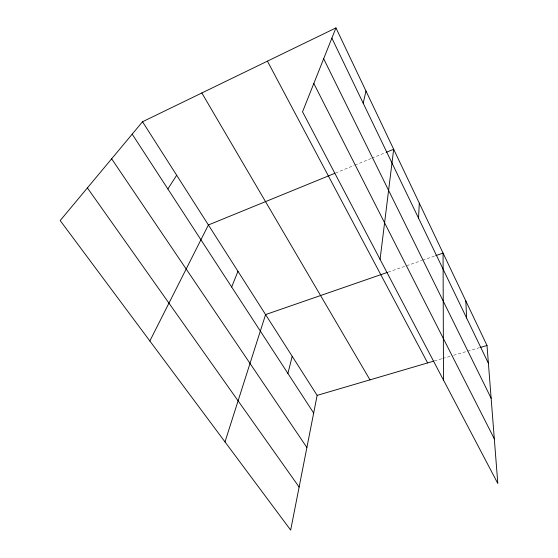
<?xml version="1.0" encoding="UTF-8"?>
<svg xmlns="http://www.w3.org/2000/svg" width="558" height="558" viewBox="0 0 558 558"><rect width="100%" height="100%" fill="white"/><g stroke="black" fill="none" stroke-linecap="round" stroke-linejoin="round"><path stroke-width="0.42" stroke-dasharray="2.79 2.09" d="M335.63 172.98L354.177 165.405M354.979 165.077L371.105 158.493M371.914 158.158L385.62 152.564M388.166 272.123L421.764 260.481M422.58 260.202L434.87 255.941M434.326 360.949L441.852 358.745M442.689 358.494L450.215 356.283M453.556 355.306L479.475 347.69"/><path stroke-width="0.84" d="M418.542 218.171L419.295 203.133M380.068 259.379L393.676 149.265L386.422 152.229M142.534 121.749L317.139 395.378L290.662 530.1L60.187 220.556L142.534 121.749L335.951 27.9L487.001 345.479L497.813 483.507L302.541 111.795L335.951 27.9M363.188 103.188L365.985 91.045M287.9 373.441L292.211 356.304M225 441.908L265.587 314.586L387.35 272.409M231.675 287.021L237.966 271.3M149.858 340.987L208.399 224.965L334.821 173.315M167.86 188.953L176.67 175.24M435.693 255.655L443.066 253.102L443.498 380.117M317.139 395.378L433.489 361.2M480.312 347.446L487.001 345.479M87.397 187.906L299.123 487.071M111.642 158.814L306.893 447.509M132.197 134.15L313.673 413.039M201.836 92.977L369.982 379.852M267.428 61.15L427.637 362.916M313.819 83.484L494.311 438.832M323.668 58.75L491.138 398.252M331.877 38.139L488.396 363.272M465.825 300.95L466.6 317.99"/></g></svg>
